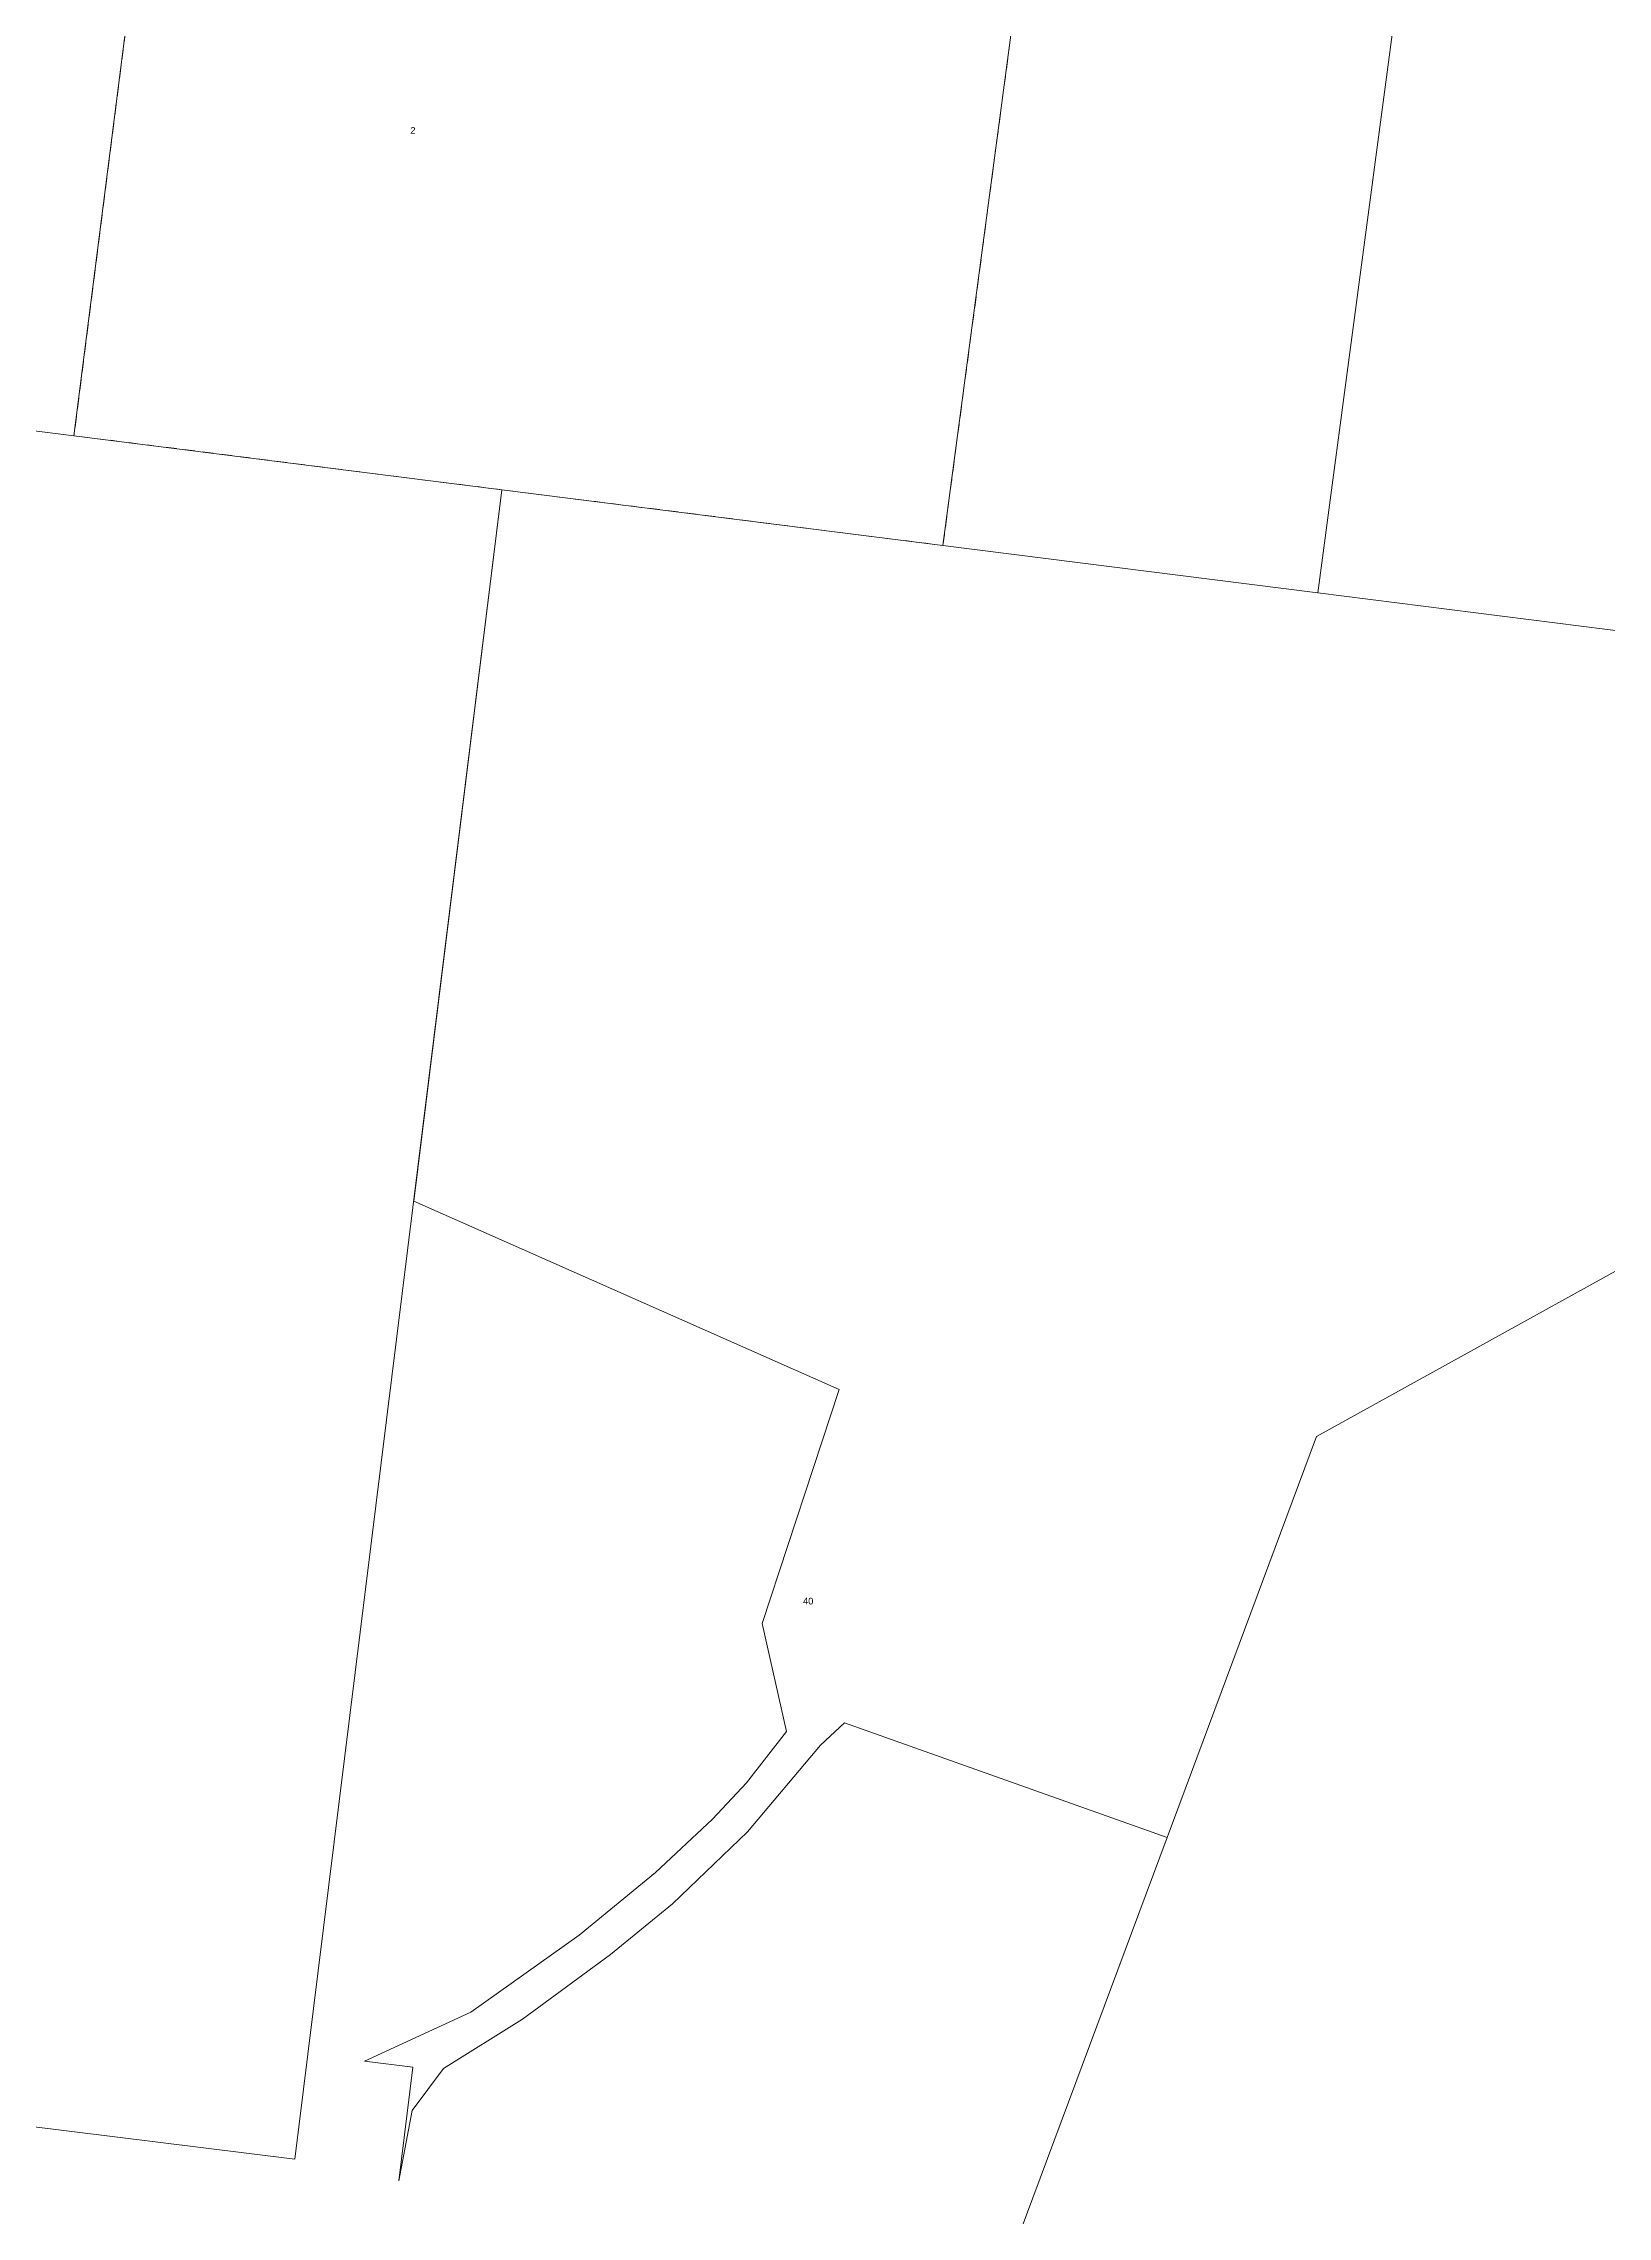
# Model space of a CAD drawing. Header units: metres. Extents: x 277106 to 279712, y 6234192 to 6236845.
# Drawn here: x 278485 to 278908, y 6234571 to 6235159 of the extents above; entities that cross this region are included whole.
import ezdxf

# ---------------------------------------------------------------- set-up
doc = ezdxf.new("R2010")
doc.units = ezdxf.units.M
doc.linetypes.add('Dash', pattern=[5, 3, -2])
doc.layers.add('Cadastre Developer_SP_EXT', color=9, linetype='Continuous', lineweight=5)
doc.layers.add('Cadastre Land Parcels_SP_EXT', color=9, linetype='Continuous', lineweight=5)
doc.styles.get("Standard").update_dxf_attribs({"font": 'arial.ttf'})

msp = doc.modelspace()

# ---------------------------------------------------------------- linework, layer by layer
at = {"layer": 'Cadastre Developer_SP_EXT', "linetype": 'Dash'}
msp.add_lwpolyline([(278493.41, 6235053.27), (278609.2, 6235038.64), (278728.59, 6235023.57), (278831.73, 6235798.8), (278822.94, 6235800.09), (278775.38, 6235434.66), (278749.1, 6235240.01), (278655.16, 6235168.3), (278510.52, 6235187.54), (278493.41, 6235053.27)], close=True, dxfattribs=at)
at = {"layer": 'Cadastre Land Parcels_SP_EXT', "linetype": 'Continuous'}
for points in [[(278432.64, 6235857.16), (278416, 6235859.59), (278377.04, 6235549.94), (278360.94, 6235421.93), (278317.35, 6235075.5), (278493.41, 6235053.27), (278540.92, 6235426.14), (278545.68, 6235463.5), (278484.78, 6235471.05), (278400.81, 6235449.12), (278394.11, 6235462.54), (278383.12, 6235495.77), (278389.34, 6235548.14), (278393.16, 6235580.29), (278395.66, 6235605.29), (278399.35, 6235625.01), (278404.24, 6235662.86), (278408.08, 6235662.35), (278432.64, 6235857.16)], [(278540.92, 6235426.14), (278493.41, 6235053.27), (278609.2, 6235038.64), (278728.59, 6235023.57), (278782.9, 6235431.81), (278793.02, 6235507.86), (278831.73, 6235798.8), (278814.93, 6235801.26), (278788.55, 6235602.96), (278766.36, 6235436.13), (278545.68, 6235463.5), (278540.92, 6235426.14)], [(278942.81, 6235782.57), (278932.91, 6235784.01), (278894.2, 6235493.06), (278886.38, 6235434.23), (278830.04, 6235010.76), (278922.64, 6234999.06), (278979.77, 6235436.41), (278980.97, 6235445.59), (278899.56, 6235457.48), (278942.81, 6235782.57)], [(278782.9, 6235431.81), (278728.59, 6235023.57), (278830.04, 6235010.76), (278886.38, 6235434.23), (278894.2, 6235493.06), (278793.02, 6235507.86), (278782.9, 6235431.81)], [(278556.75, 6234615.3), (278609.2, 6235038.64), (278493.41, 6235053.27), (278317.35, 6235075.5), (278269.94, 6234698.7), (278260.93, 6234623.11), (278418.64, 6234603.57), (278553.23, 6234586.89), (278556.75, 6234615.3)], [(278640.25, 6234237.76), (278968.82, 6234197.06), (279006.92, 6234192.34), (279056.97, 6234350.2), (279074.68, 6234406.03), (279083.95, 6234435.27), (279090.96, 6234453.44), (279124.01, 6234500.43), (279145.44, 6234541.77), (279159.57, 6234543.5), (279167.87, 6234548.71), (279240.18, 6234594.03), (279266.24, 6234653.82), (279287.32, 6234758.59), (279283.89, 6234882.99), (279271.41, 6234937.72), (279246.95, 6235011.96), (279165.83, 6234968.35), (278829.68, 6234782.42), (278789.25, 6234673.93), (278741.53, 6234545.88), (278692.45, 6234414.17), (278692.1, 6234412.99), (278640.25, 6234237.76)]]:
    msp.add_lwpolyline(points, close=True, dxfattribs=at)
msp.add_lwpolyline([(278922.64, 6234999.06), (278830.04, 6235010.76), (278728.59, 6235023.57), (278728.59, 6235023.57), (278609.2, 6235038.64), (278585.35, 6234846.15), (278700.51, 6234795.18), (278679.66, 6234731.8), (278686.22, 6234702.59), (278675.38, 6234688.71), (278666.21, 6234678.9), (278650.79, 6234664.43), (278630.15, 6234647.46), (278600.79, 6234626.67), (278572.01, 6234613.41), (278585.16, 6234611.78), (278581.34, 6234581), (278584.93, 6234600), (278593.38, 6234611.39), (278614.81, 6234624.72), (278638.65, 6234642.21), (278655.38, 6234655.97), (278675.72, 6234675.45), (278695.48, 6234698.91), (278701.94, 6234704.9), (278789.25, 6234673.93), (278829.68, 6234782.42), (279165.83, 6234968.35)], dxfattribs=at)

# ---------------------------------------------------------------- texts
at = {"layer": 'Cadastre Developer_SP_EXT'}
msp.add_text('2', height=1.8, dxfattribs=at).set_placement((278584.45, 6235134.99))
at = {"layer": 'Cadastre Land Parcels_SP_EXT'}
msp.add_text('40', height=1.8, dxfattribs=at).set_placement((278690.71, 6234736.98))

doc.saveas('drawing.dxf')
